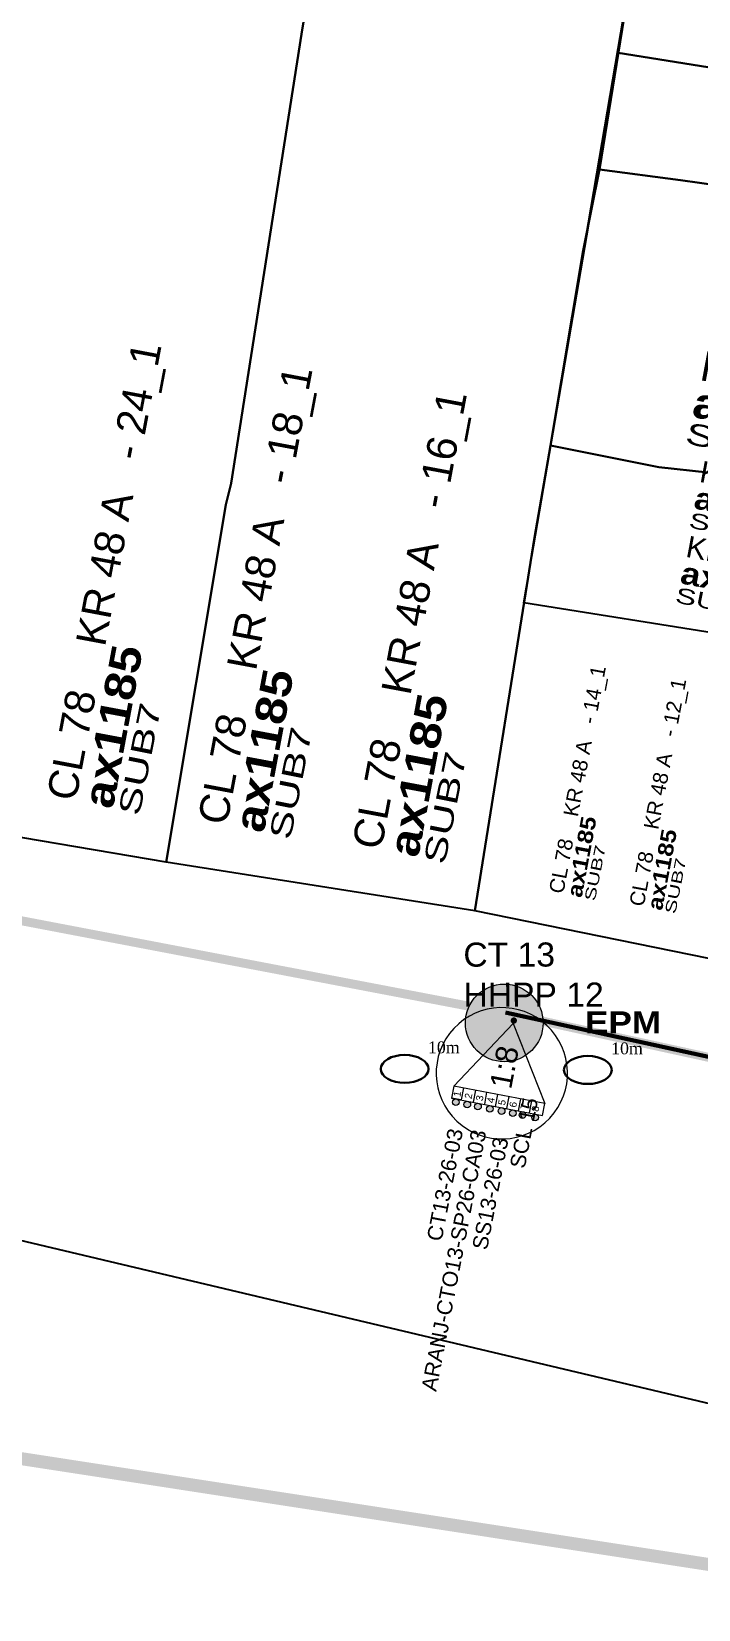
# Model space of a CAD drawing. Header units: inches. Extents: x -75.59 to -67.86, y 4.63 to 13.89.
# Drawn here: x -75.5574198 to -75.5572967, y 6.271566 to 6.2718575 of the extents above; entities that cross this region are included whole.
import ezdxf
from ezdxf.enums import TextEntityAlignment as Align

# ---------------------------------------------------------------- set-up
doc = ezdxf.new("R2010")
doc.units = ezdxf.units.IN
doc.header["$MEASUREMENT"] = 0
doc.linetypes.add('DASHED', pattern=[0.75, 0.5, -0.25])
for name, color, linetype, lineweight in [('CB 24 H AER', 3, 'DASHED', 0), ('CTO POSTE', 10, 'Continuous', 0), ('POSTE EPM', 1, 'Continuous', 20)]:
    doc.layers.add(name, color=color, linetype=linetype, lineweight=lineweight)
for name, color, linetype in [('COBERTURA CTO', 30, 'Continuous'), ('COBERTURA EMPALME', 2, 'Continuous'), ('MENSAJERO', 7, 'Continuous'), ('PLACA ZONA ABIERTA', 9, 'Continuous'), ('PREDIOS', 250, 'Continuous'), ('RESERVA F.O 48', 1, 'Continuous')]:
    doc.layers.add(name, color=color, linetype=linetype)
doc.styles.add('ARIAL_BLACK', font='')
doc.styles.add('BOOK', font='BOOKOS.TTF')
doc.styles.add('Legend', font='calibri.ttf')
doc.styles.get("Standard").update_dxf_attribs({"font": 'arial.ttf'})
doc.styles.add('TXT CTO Y SS', font='arial.ttf', dxfattribs={"height": 0.5})
doc.styles.get('ARIAL_BLACK').set_extended_font_data('Arial Black', bold=True)

# ---------------------------------------------------------------- blocks, each defined once
blk = doc.blocks.new('POSTE EPM')
at = {"layer": 'POSTE EPM'}
h = blk.add_hatch(color=256, dxfattribs=at)
h.dxf.hatch_style = 1
h.paths.add_polyline_path([(-0.7165603611372791, -0.002213178443810249, 1), (0.7181609006476137, -0.002213178443810249, 1)])
blk.add_circle((0.0008002697551674487, -0.002213178443810249), 0.7173606308924464, dxfattribs=at)
at = {"layer": 'POSTE EPM', "color": 251, "true_color": 0x545454, "insert": (1.493904126660325, 0.2113818945536856), "char_height": 0.4045303201912708, "attachment_point": 1, "style": 'ARIAL_BLACK'}
blk.add_mtext_dynamic_manual_height_columns('EPM', width=1.339378879624789, gutter_width=1, heights=[0], dxfattribs=at)
at = {"layer": 'POSTE EPM', "color": 251, "true_color": 0x545454, "style": 'ARIAL_BLACK'}
for tag, p in [('NO_POSTE', (1.457402734959505, 0.8535434625485792)), ('ALTURA(m)', (1.495585900030576, 0.3208728036990856))]:
    blk.add_attdef(tag, p, '', height=0.4045303201912708, dxfattribs=at)
at = {"layer": 'POSTE EPM', "color": 251, "true_color": 0x545454, "flags": 1}
for tag, p in [('VANO', (1.48895076401514, -0.7525384660587329)), ('PRIMARIA', (1.48895076401514, -1.184856571430567)), ('TRANSFORMADOR', (1.493904126660325, -1.577423813736825)), ('SECUNDARIA', (1.48895076401514, -1.970053554444218)), ('ILUMINARIA', (1.493904126660325, -2.362652045951044)), ('FIBRA_OPTICA', (1.48895076401514, -2.755250537457869)), ('TELEVISION', (1.48895076401514, -3.147849028964695)), ('DISTANCIA(m)', (1.48895076401514, -3.54044752047152)), ('TELEFONIA', (1.48895076401514, -3.946951506741942)), ('DIRECCION', (1.48895076401514, -4.339549998248767)), ('ATRIBUTO1', (1.48895076401514, -4.732148489755592)), ('ATRIBUTO2', (1.48895076401514, -5.124746981262417)), ('ATRIBUTO3', (1.48895076401514, -5.517345472769242))]:
    blk.add_attdef(tag, p, '', height=0.3282527874904233, dxfattribs=at)
blk = doc.blocks.new('PLACAS ZONA ABIERTA')
at = {"style": 'Legend'}
blk.add_text('CL 82 KR 79 - 03_3', height=9.999999999999996e-06, rotation=318.531676164398, dxfattribs=at).set_placement((-0.3734420614795608, -0.08028750239420576))
blk.add_attdef('NOMBRE_PREDIO', (0, 1.26844880572753), '', height=1.033109026708364, dxfattribs=at)
blk.add_attdef('DIRECCION_HHPP', (0, 0), '', height=1)
at = {"color": 215, "true_color": 0xa953a0, "style": 'ARIAL_BLACK'}
blk.add_attdef('CTO_ASOCIADA', (-0.02829619364968217, -1.263919226727536), '', height=1.033109026708364, dxfattribs=at)
at = {"color": 4, "width": 0.5609512004164231}
blk.add_attdef('SUBCLUSTER', text='', height=0.723176318695855, rotation=359.3318712310255, dxfattribs=at).set_placement((-0.09009229154242071, -2.181361449618537), (3.720037056192101, -2.225793560409346), align=Align.FIT)
at = {"color": 1, "flags": 1}
for tag, rotation, width, p, p2 in [('ATRIBUTO1', 359.5617923517989, 0.5711313144517894, (4.311835399562538, -2.199850211619659), (7.549761281152875, -2.224614889994517)), ('ATRIBUTO3', 359.661027574055, 0.5608408195662277, (0.02585137888564937, -3.107940409028018), (3.205474507582903, -3.126751866864782))]:
    blk.add_attdef(tag, text='', height=0.723176318695855, rotation=rotation, dxfattribs=dict(at, width=width)).set_placement(p, p2, align=Align.FIT)
at = {"color": 1, "width": 0.5609512004164231, "flags": 1}
blk.add_attdef('ATRIBUTO2', (7.891415999664378, -2.249992096587606), '', height=0.723176318695855, rotation=359.3318712310255, dxfattribs=at)
blk = doc.blocks.new('*U344')
at = {"layer": 'CTO POSTE', "lineweight": 0}
h = blk.add_hatch(color=1, dxfattribs=at)
h.dxf.hatch_style = 1
edge = h.paths.add_edge_path()
edge.add_arc((0.0002270468743156655, 0.0009643483269093691), 0.04056302315260518, -91.95394723362608, 268.04605276637386, ccw=False)
h = blk.add_hatch(color=256, dxfattribs=at)
h.dxf.hatch_style = 1
edge = h.paths.add_edge_path()
edge.add_arc((-0.572392797955804, -1.145700617098158), 0.04272443383408168, -91.95394723362608, 268.04605276637386, ccw=False)
edge = h.paths.add_edge_path()
edge.add_arc((-0.4228698593960857, -1.150801747551488), 0.04272443383408168, -91.95394723362608, 268.04605276637386, ccw=False)
edge = h.paths.add_edge_path()
edge.add_arc((-0.2836939785763381, -1.155549877375963), 0.04272443383408168, -91.95394723362608, 268.04605276637386, ccw=False)
edge = h.paths.add_edge_path()
edge.add_arc((-0.1296768909369737, -1.160804330396071), 0.04272443383408168, -91.95394723362608, 268.04605276637386, ccw=False)
edge = h.paths.add_edge_path()
edge.add_arc((0.02394193958346717, -1.166045196460643), 0.04272443383408168, -91.95394723362608, 268.04605276637386, ccw=False)
edge = h.paths.add_edge_path()
edge.add_arc((0.1706988707629613, -1.17105196169739), 0.04272443383408168, -91.95394723362608, 268.04605276637386, ccw=False)
edge = h.paths.add_edge_path()
edge.add_arc((0.2966625307955609, -1.175349342877794), 0.04272443383408168, -91.95394723362608, 268.04605276637386, ccw=False)
edge = h.paths.add_edge_path()
edge.add_arc((0.4604153978004821, -1.18093594212969), 0.04272443383408168, -91.95394723362608, 268.04605276637386, ccw=False)
at = {"layer": 'CTO POSTE', "color": 1, "lineweight": 0}
for p, q in [((-0.004236717334515588, -0.0374458715652999), (-0.6267900730119902, -0.9446783477318186)), ((-0.004236717334515588, -0.0374458715652999), (0.5550387452123858, -0.9849976661811416)), ((-0.6267900730119902, -0.9446783477318186), (-0.6321199189298277, -1.100905331338089)), ((0.5550387452123858, -0.9849976661811416), (-0.6267900730119902, -0.9446783477318186)), ((-0.5038926114283563, -0.948871122365331), (-0.5092224573461968, -1.1050981059716)), ((-0.347779089600578, -0.9541970974166721), (-0.3531089355184153, -1.110424081022941)), ((-0.2016301679192266, -0.9591831197774638), (-0.2069600138370667, -1.115410103383733)), ((-0.06212413140080843, -0.9639425132067424), (-0.06745397731864869, -1.120169496813012)), ((0.08734596045132623, -0.9690418407397186), (0.08201611453348598, -1.125268824345988)), ((0.2401383121126439, -0.9742545106190242), (0.2348084661948036, -1.130481494225294)), ((0.3829655188018483, -0.9791272092204855), (0.3776356728840078, -1.135354192826755)), ((0.5497088992945455, -1.14122464978741), (0.5550387452123858, -0.9849976661811416)), ((-0.6321199189298277, -1.100905331338089), (0.5497088992945455, -1.14122464978741)), ((-0.5092224573461968, -1.1050981059716), (-0.6321199189298277, -1.100905331338089))]:
    blk.add_line(p, q, dxfattribs=at)
for centre in [(-0.5721279290919802, -1.145701310597784), (-0.4226049905365869, -1.150802441050966), (-0.2834291097125143, -1.15555057087559), (-0.1294120220818002, -1.160805023895402), (0.02420680843864081, -1.166045889959974), (0.1709637396181349, -1.171052655196721), (0.2969273996550599, -1.175350036377273), (0.4606802666556559, -1.18093663562902)]:
    blk.add_circle(centre, 0.04272443383408167, dxfattribs=at)
at = {"layer": 'CTO POSTE', "color": 2, "lineweight": 0, "true_color": 0xf1eb1f, "extrusion": (0, 0, -1)}
blk.add_ellipse((-0.04719993779142777, -0.6886525710915977), major_axis=(-0.6935635217990754, 0.4724534591720063), ratio=0.9999999690973764, start_param=4.159629210123316, end_param=10.4428145173029, dxfattribs=at)
at = {"layer": 'CTO POSTE', "lineweight": 0, "attachment_point": 3, "rotation": 88.04605276637388}
for s, width, heights, insert, char_height in [('1:8', 18.56063143217569, [0], (-0.1590327613488592, -0.3303816661405523), 0.2799471930812424), ('\\pxsm0.95;1\\P2\\P3\\P4\\P5\\P6\\P7\\P8', 27.14382853647937, [118.2915640195077], (-0.6137767766374812, -0.9995153147215257), 0.09172122187716976)]:
    blk.add_mtext_dynamic_manual_height_columns(s, width=width, gutter_width=10.75514299257596, heights=heights, dxfattribs=dict(at, insert=insert, char_height=char_height))
at = {"layer": 'CTO POSTE', "color": 5, "lineweight": 0, "style": 'TXT CTO Y SS'}
blk.add_attdef('SUBCLUSTER', (0.4300063044705977, -1.85717667406341), '', height=0.1952185308778622, rotation=87.92180279703288, dxfattribs=at)
at = {"layer": 'CTO POSTE', "color": 5, "lineweight": 0, "style": 'TXT CTO Y SS', "flags": 1}
for tag, p in [('ATRIBUTO1', (0.7459143588340632, -1.903111734548306)), ('ATRIBUTO2', (1.01195626111791, -1.912765676455071)), ('ATRIBUTO3', (1.274031931780257, -1.922275694531288))]:
    blk.add_attdef(tag, p, '', height=0.1952185308778622, rotation=87.92180279703288, dxfattribs=at)
at = {"layer": 'CTO POSTE', "lineweight": 0, "style": 'TXT CTO Y SS'}
for tag, p in [('NAMECTO', (-0.4758871776628387, -2.940420629842396)), ('SSNAME', (0.1152241762674297, -2.960804450218788)), ('OSPCTONAME', (-0.249139724692602, -4.846819393269324))]:
    blk.add_attdef(tag, p, '', height=0.1952185308778622, rotation=87.92180279703288, dxfattribs=at)
blk = doc.blocks.new('*U539')
at = {"layer": 'RESERVA F.O 48', "linetype": 'ByBlock', "lineweight": 30}
blk.add_ellipse((0, 0), major_axis=(1.155851281713483, 0.0003712607545550343), ratio=0.5873088644412812, dxfattribs=at)
at = {"layer": 'RESERVA F.O 48', "lineweight": 0, "style": 'BOOK'}
blk.add_attdef('RESERVA', (1.129388771834783, 0.7587690510554239), '', height=0.5725093120969081, rotation=0.03902316617520105, dxfattribs=at)
blk = doc.blocks.new('*U540')
at = {"layer": 'RESERVA F.O 48', "linetype": 'ByBlock', "lineweight": 30}
blk.add_ellipse((0, 0), major_axis=(1.155851281713483, 0.0003712607545550343), ratio=0.5873088644412812, dxfattribs=at)
at = {"layer": 'RESERVA F.O 48', "lineweight": 0, "style": 'BOOK'}
blk.add_attdef('RESERVA', (1.129388771834783, 0.7587690510554239), '', height=0.5725093120969081, rotation=0.03902316617520105, dxfattribs=at)

msp = doc.modelspace()

# ---------------------------------------------------------------- linework, layer by layer
at = {"layer": 'CB 24 H AER', "ltscale": 1e-05, "const_width": 1.655566478337226e-06}
msp.add_lwpolyline([(-75.55702390785873, 6.271608881022211), (-75.55733164629129, 6.271675990666268), (-75.55757882293962, 6.271723194066249)], dxfattribs=at)
at = {"layer": 'COBERTURA CTO'}
for points in [[(-75.5573115, 6.271853500000001), (-75.557278, 6.272052), (-75.557252, 6.272048), (-75.557247, 6.272085), (-75.55716484798856, 6.272062602745459), (-75.55703741210941, 6.271991615476604), (-75.55668398951049, 6.271931083916082), (-75.55671587163621, 6.27174305003115), (-75.55707575278937, 6.271805986363058), (-75.55708414391478, 6.271807453810434), (-75.55717722023248, 6.271832035788417), (-75.5573115000002, 6.271853499998835)], [(-75.55758406520054, 6.271672611241682), (-75.55723050575399, 6.271588835135564), (-75.55721538785647, 6.271733792351201), (-75.55732893005646, 6.27175189328227), (-75.557308, 6.271875), (-75.55754621074469, 6.27188369375528), (-75.55758406520054, 6.271672611241682)]]:
    msp.add_lwpolyline(points, dxfattribs=at)
msp.add_lwpolyline([(-75.55695600558491, 6.271658075119456), (-75.557099, 6.271682), (-75.55721538785647, 6.271733792351201), (-75.55732893005656, 6.271751893281649), (-75.5573115, 6.2718535), (-75.55717722023248, 6.271832035788417), (-75.55708414391476, 6.27180745381043), (-75.55671587163621, 6.27174305003115), (-75.55672, 6.27172), (-75.556905, 6.27175), (-75.55691344528302, 6.271697920754715), (-75.556949, 6.271703)], close=True, dxfattribs=at)
at = {"layer": 'COBERTURA EMPALME', "color": 5, "lineweight": 211, "const_width": 2.4e-06}
msp.add_lwpolyline([(-75.55605357211061, 6.27035662104984), (-75.55734351146498, 6.270602090615628), (-75.55739790665126, 6.27061792483943), (-75.55724227739286, 6.271566189586742), (-75.55761522188362, 6.27162361950578), (-75.55760595082727, 6.271668038420394)], dxfattribs=at)
at = {"layer": 'MENSAJERO', "const_width": 7.62939453125e-07}
msp.add_lwpolyline([(-75.55702390785873, 6.271608881022211), (-75.55733235202896, 6.271676241442511)], dxfattribs=at)
at = {"layer": 'PREDIOS'}
for points in [[(-75.557384, 6.27177, 0), (-75.557395, 6.271704, 0), (-75.557448, 6.271713, 0), (-75.55742, 6.271892, 0), (-75.557418, 6.271902, 0), (-75.557413, 6.271939, 0), (-75.557411, 6.271948, 0), (-75.55741, 6.271955, 0), (-75.557401, 6.272009, 0), (-75.557392, 6.272071, 0), (-75.557337, 6.272061, 0), (-75.557356, 6.271941, 0), (-75.557358, 6.27193, 0), (-75.55737, 6.271857, 0), (-75.557383, 6.271774, 0), (-75.557384, 6.27177, 0)], [(-75.557327, 6.271764, 0), (-75.557338, 6.271695, 0), (-75.557395, 6.271704, 0), (-75.557384, 6.27177, 0), (-75.557383, 6.271774, 0), (-75.55737, 6.271857, 0), (-75.557358, 6.27193, 0), (-75.557356, 6.271941, 0), (-75.557337, 6.272061, 0), (-75.557325, 6.27206, 0), (-75.557278, 6.272052, 0), (-75.557282, 6.272028, 0), (-75.557286, 6.272005, 0), (-75.55729, 6.27198, 0), (-75.557298, 6.271931, 0), (-75.5573, 6.271922, 0), (-75.557308, 6.271875, 0), (-75.557315, 6.271832, 0), (-75.557318, 6.271817, 0), (-75.557324, 6.271781, 0), (-75.557327, 6.271764, 0)], [(-75.557196, 6.271859, 0), (-75.557203, 6.271816, 0), (-75.557224, 6.271819, 0), (-75.557256, 6.271824, 0), (-75.557279, 6.271827, 0), (-75.557286, 6.271828, 0), (-75.5573, 6.27183, 0), (-75.557315, 6.271832, 0), (-75.557308, 6.271875, 0), (-75.557216, 6.271862, 0), (-75.557196, 6.271859, 0)], [(-75.557203, 6.271816, 0), (-75.557211, 6.271762, 0), (-75.557232, 6.271766, 0), (-75.557295, 6.271776, 0), (-75.557304, 6.271777, 0), (-75.557324, 6.271781, 0), (-75.557318, 6.271817, 0), (-75.557315, 6.271832, 0), (-75.5573, 6.27183, 0), (-75.557286, 6.271828, 0), (-75.557279, 6.271827, 0), (-75.557256, 6.271824, 0), (-75.557224, 6.271819, 0), (-75.557203, 6.271816, 0)], [(-75.557211, 6.271762, 0), (-75.557225, 6.271672, 0), (-75.557338, 6.271695, 0), (-75.557327, 6.271764, 0), (-75.557324, 6.271781, 0), (-75.557304, 6.271777, 0), (-75.557295, 6.271776, 0), (-75.557232, 6.271766, 0), (-75.557211, 6.271762, 0)]]:
    msp.add_polyline3d(points, close=True, dxfattribs=at)

# ---------------------------------------------------------------- block references
at = {"layer": 'CTO POSTE', "xscale": 1.444706489873691e-05, "yscale": 1.444706489873691e-05, "zscale": 1.444706489873691e-05, "rotation": 351.1430393450123}
msp.add_blockref('*U344', (-75.55733080288199, 6.271674745052647), dxfattribs=at).add_auto_attribs({'OSPCTONAME': 'ARANJ-CTO13-SP26-CA03', 'NAMECTO': 'CT13-26-03', 'SSNAME': 'SS13-26-03', 'SUBCLUSTER': 'SCL 15'})
at = {"layer": 'PLACA ZONA ABIERTA'}
ref = msp.add_blockref('PLACAS ZONA ABIERTA', (-75.55741166936767, 6.27171510685768), dxfattribs=dict(at, xscale=5.499999999999999e-06, yscale=5.499999999999999e-06, zscale=5.499999999999999e-06, rotation=79.35618218))
ref.add_attrib('DIRECCION_HHPP', 'CL 78    KR 48 A   - 24_1', (-75.55741166936767, 6.27171510685768), dxfattribs={"layer": '0', "height": 5.5e-06, "rotation": 79.35618218000003})
ref.add_attrib('CTO_ASOCIADA', 'ax1185', (-75.5574048661629, 6.271713669933033), dxfattribs={"layer": '0', "color": 215, "true_color": 0xa953a0, "height": 5.682099646896004e-06, "rotation": 79.35618218000003, "style": 'ARIAL_BLACK'})
ref.add_attrib('SUBCLUSTER', 'SUB7', dxfattribs={"layer": '0', "color": 4, "height": 3.977469752827202e-06, "rotation": 78.68805344399267, "width": 1.443794025747255}).set_placement((-75.55739996982564, 6.271712403903418), (-75.55739585907068, 6.271732953921796), align=Align.FIT)
ref = msp.add_blockref('PLACAS ZONA ABIERTA', (-75.55729667051789, 6.271793109051844), dxfattribs=dict(at, xscale=5.5e-06, yscale=5.5e-06, zscale=5.5e-06, rotation=349.4187489159676))
ref.add_attrib('DIRECCION_HHPP', 'KR 48 A   CL 78    - 13_1', (-75.55729667051789, 6.271793109051844), dxfattribs={"layer": '0', "height": 5.5e-06, "rotation": 349.4187489159676})
ref.add_attrib('CTO_ASOCIADA', 'ax1190', (-75.55729810001263, 6.271786304282008), dxfattribs={"layer": '0', "color": 215, "true_color": 0xa953a0, "height": 5.682099646896004e-06, "rotation": 349.4187489159676, "style": 'ARIAL_BLACK'})
ref.add_attrib('SUBCLUSTER', 'SUB7', dxfattribs={"layer": '0', "color": 4, "height": 3.977469752827202e-06, "rotation": 348.7506201553668, "width": 1.443794024971507}).set_placement((-75.55729936069469, 6.271781406565173), (-75.55727880619965, 6.271777318253184), align=Align.FIT)
ref = msp.add_blockref('PLACAS ZONA ABIERTA', (-75.55738378848609, 6.271710662079456), dxfattribs=dict(at, xscale=5.499999999999999e-06, yscale=5.499999999999999e-06, zscale=5.499999999999999e-06, rotation=79.35618218))
ref.add_attrib('DIRECCION_HHPP', 'CL 78    KR 48 A   - 18_1', (-75.55738378848609, 6.271710662079457), dxfattribs={"layer": '0', "height": 5.5e-06, "rotation": 79.35618218000003})
ref.add_attrib('CTO_ASOCIADA', 'ax1185', (-75.55737698528131, 6.27170922515481), dxfattribs={"layer": '0', "color": 215, "true_color": 0xa953a0, "height": 5.682099646896004e-06, "rotation": 79.35618218000003, "style": 'ARIAL_BLACK'})
ref.add_attrib('SUBCLUSTER', 'SUB7', dxfattribs={"layer": '0', "color": 4, "height": 3.977469752827202e-06, "rotation": 78.68805340637192, "width": 1.443794025999292}).set_placement((-75.55737208894406, 6.271707959125194), (-75.55736797818909, 6.271728509143572), align=Align.FIT)
ref = msp.add_blockref('PLACAS ZONA ABIERTA', (-75.55735527774634, 6.27170611688906), dxfattribs=dict(at, xscale=5.499999999999999e-06, yscale=5.499999999999999e-06, zscale=5.499999999999999e-06, rotation=79.35618218))
ref.add_attrib('DIRECCION_HHPP', 'CL 78    KR 48 A   - 16_1', (-75.55735527774634, 6.27170611688906), dxfattribs={"layer": '0', "height": 5.5e-06, "rotation": 79.35618218000003})
ref.add_attrib('CTO_ASOCIADA', 'ax1185', (-75.55734847454156, 6.271704679964413), dxfattribs={"layer": '0', "color": 215, "true_color": 0xa953a0, "height": 5.682099646896004e-06, "rotation": 79.35618218000003, "style": 'ARIAL_BLACK'})
ref.add_attrib('SUBCLUSTER', 'SUB7', dxfattribs={"layer": '0', "color": 4, "height": 3.977469752827202e-06, "rotation": 78.68805336970378, "width": 1.443794026371329}).set_placement((-75.55734357820432, 6.27170341393481), (-75.55733946744934, 6.271723963953192), align=Align.FIT)
ref = msp.add_blockref('PLACAS ZONA ABIERTA', (-75.55729670661637, 6.271774291166349), dxfattribs=dict(at, xscale=3.963151568908717e-06, yscale=3.963151568908717e-06, zscale=3.963151568908717e-06, rotation=349.4187489159676))
ref.add_attrib('DIRECCION_HHPP', 'KR 48 A   CL 78    - 11_1', (-75.55729670661637, 6.271774291166349), dxfattribs={"layer": '0', "height": 3.963151568908714e-06, "rotation": 349.4187489159676})
ref.add_attrib('CTO_ASOCIADA', 'ax1190', (-75.5572977366717, 6.271769387832847), dxfattribs={"layer": '0', "color": 215, "true_color": 0xa953a0, "height": 4.094367660053009e-06, "rotation": 349.4187489159676, "style": 'ARIAL_BLACK'})
ref.add_attrib('SUBCLUSTER', 'SUB7', dxfattribs={"layer": '0', "color": 4, "height": 2.866057362037106e-06, "rotation": 348.7506201563884, "width": 1.443794026288808}).set_placement((-75.55729864508518, 6.271765858670275), (-75.55728383407076, 6.271762912742986), align=Align.FIT)
ref = msp.add_blockref('PLACAS ZONA ABIERTA', (-75.55729922994414, 6.271760453081749), dxfattribs=dict(at, xscale=3.963151568908717e-06, yscale=3.963151568908717e-06, zscale=3.963151568908717e-06, rotation=349.4187489159676))
ref.add_attrib('DIRECCION_HHPP', 'KR 48 A   CL 78    - 9_2', (-75.55729922994414, 6.271760453081749), dxfattribs={"layer": '0', "height": 3.963151568908714e-06, "rotation": 349.4187489159676})
ref.add_attrib('CTO_ASOCIADA', 'ax1190', (-75.55730025999948, 6.27175554974825), dxfattribs={"layer": '0', "color": 215, "true_color": 0xa953a0, "height": 4.094367660053009e-06, "rotation": 349.4187489159676, "style": 'ARIAL_BLACK'})
ref.add_attrib('SUBCLUSTER', 'SUB7', dxfattribs={"layer": '0', "color": 4, "height": 2.866057362037106e-06, "rotation": 348.7506201458702, "width": 1.443794024956237}).set_placement((-75.55730116841295, 6.271752020585676), (-75.55728635739854, 6.271749074658387), align=Align.FIT)
ref = msp.add_blockref('PLACAS ZONA ABIERTA', (-75.55732166128473, 6.271698053617647), dxfattribs=dict(at, xscale=2.737655331212161e-06, yscale=2.737655331212161e-06, zscale=2.737655331212161e-06, rotation=79.35618218))
ref.add_attrib('DIRECCION_HHPP', 'CL 78    KR 48 A   - 14_1', (-75.55732166128473, 6.271698053617647), dxfattribs={"layer": '0', "height": 2.737655331212162e-06, "rotation": 79.35618218000039})
ref.add_attrib('CTO_ASOCIADA', 'ax1185', (-75.55731827495204, 6.27169733838048), dxfattribs={"layer": '0', "color": 215, "true_color": 0xa953a0, "height": 2.828296434691561e-06, "rotation": 79.35618218000039, "style": 'ARIAL_BLACK'})
ref.add_attrib('SUBCLUSTER', 'SUB7', dxfattribs={"layer": '0', "color": 4, "height": 1.979807504284093e-06, "rotation": 78.68805335100184, "width": 1.443794026517645}).set_placement((-75.55731583777317, 6.271696708207263), (-75.5573137916222, 6.271706937092241), align=Align.FIT)
ref = msp.add_blockref('PLACAS ZONA ABIERTA', (-75.55730681505872, 6.271695686827992), dxfattribs=dict(at, xscale=2.737655331212161e-06, yscale=2.737655331212161e-06, zscale=2.737655331212161e-06, rotation=79.35618218))
ref.add_attrib('DIRECCION_HHPP', 'CL 78    KR 48 A   - 12_1', (-75.55730681505872, 6.271695686827993), dxfattribs={"layer": '0', "height": 2.737655331212162e-06, "rotation": 79.35618218000039})
ref.add_attrib('CTO_ASOCIADA', 'ax1185', (-75.55730342872602, 6.271694971590825), dxfattribs={"layer": '0', "color": 215, "true_color": 0xa953a0, "height": 2.828296434691561e-06, "rotation": 79.35618218000039, "style": 'ARIAL_BLACK'})
ref.add_attrib('SUBCLUSTER', 'SUB7', dxfattribs={"layer": '0', "color": 4, "height": 1.979807504284093e-06, "rotation": 78.68805342658258, "width": 1.443794026011299}).set_placement((-75.55730099154715, 6.271694341417608), (-75.5572989453962, 6.271704570302585), align=Align.FIT)
at = {"layer": 'POSTE EPM', "xscale": 1.000000000295132e-05, "yscale": 1.000000000295132e-05, "zscale": 1.000000000295132e-05}
msp.add_blockref('POSTE EPM', (-75.55733257209755, 6.271674334102984), dxfattribs=at)
at = {"layer": 'RESERVA F.O 48', "xscale": 3.81e-06, "yscale": 3.81e-06, "zscale": 3.81e-06}
for name, p in [('*U539', (-75.55735095614172, 6.271665819241293)), ('*U540', (-75.55731713020839, 6.271665628995603))]:
    msp.add_blockref(name, p, dxfattribs=at).add_auto_attribs({'RESERVA': '10m'})

# ---------------------------------------------------------------- texts
at = {"layer": 'COBERTURA CTO', "insert": (-75.55734011112199, 6.271689153742624), "char_height": 4.448220157138549e-06, "attachment_point": 1, "rotation": 0.09284853684640787}
msp.add_mtext_dynamic_manual_height_columns('\\pxt1;CT 13\\P\\ptz;HHPP 12', width=4.263024192573142e-05, gutter_width=2.224110078569275e-05, heights=[3.004962634147944e-05], dxfattribs=at)

doc.saveas('drawing.dxf')
